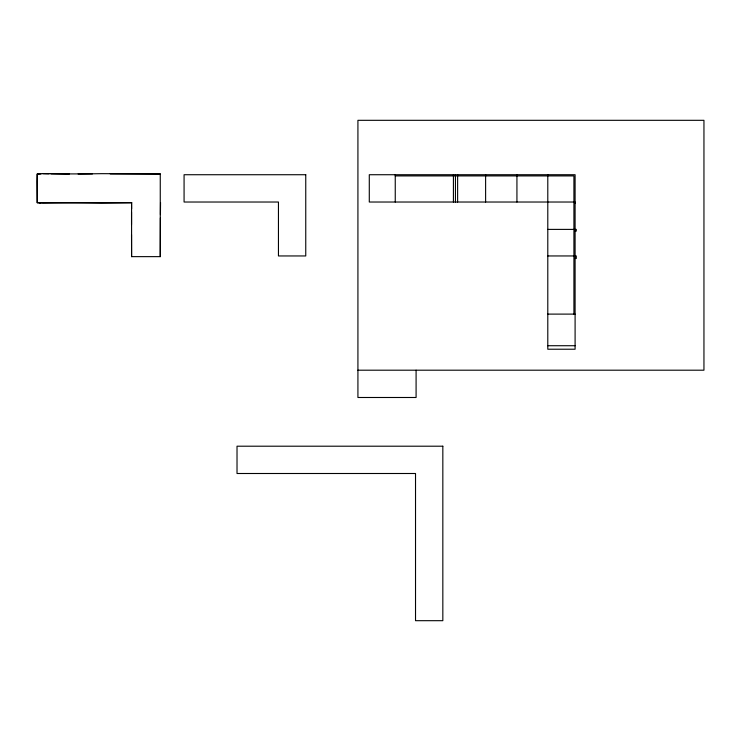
<?xml version="1.0" encoding="UTF-8"?>
<svg xmlns="http://www.w3.org/2000/svg" width="741" height="741" viewBox="0 0 741 741"><rect width="100%" height="100%" fill="white"/><g stroke="black" fill="none" stroke-linecap="round" stroke-linejoin="round"><path stroke-width="1.11" d="M160.408 173.885L101.406 173.663A988.716 578.11 0 0 1 43.247 173.663L37.207 174.042L37.05 181.554L37.207 202.71L43.247 203.09A988.716 578.11 0 0 1 101.406 203.09L131.583 202.71L131.583 256.636L160.26 256.636L160.389 217.919M160.26 256.636L160.26 174.042L110.224 173.885M160.427 214.612L160.538 202.515M131.528 234.656L131.583 256.636M131.528 212.241L131.528 224.551M131.62 208.777L131.583 202.71M574.507 203.46L575.099 203.219L573.914 202.024M40.82 173.848L37.207 174.042L37.207 202.71L131.805 202.728M78.12 173.959L92.458 173.885M395.249 175.913L573.914 175.913L573.914 314.11M575.099 202.024L369.287 202.024L369.287 174.728L575.099 174.728L575.099 349.224L547.794 349.224L547.794 174.728M547.794 229.395L576.285 229.395L576.285 231.109L574.701 231.109M547.794 255.951L576.285 255.951L576.285 258.479L574.701 258.479M547.794 314.11L575.099 314.11M547.794 345.723L575.099 345.723M357.922 370.194L703.95 370.194L703.95 120.311L357.922 120.311L357.922 397.491L416.09 397.491L416.09 370.194M69.404 174.042L51.073 173.792M43.247 173.663L48.832 173.755M39.236 202.71L39.995 203.219M516.931 174.728L516.931 202.024M485.614 174.728L485.614 202.024M457.623 174.728L457.623 202.024M455.446 174.728L455.446 202.024M453.418 174.728L453.418 202.024M395.249 174.728L395.249 202.024M305.755 174.728L184.074 174.728L184.074 202.024L278.449 202.024L278.449 255.951L305.755 255.951L305.755 174.728M442.831 446.202L237.018 446.202L237.018 473.499L415.525 473.499L415.525 620.689L442.831 620.689L442.831 446.202"/></g></svg>
